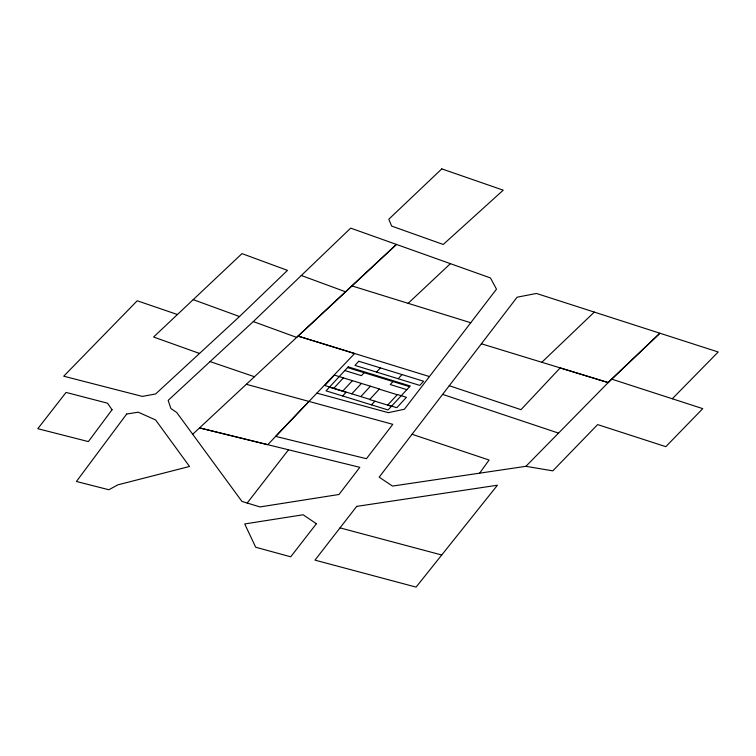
<?xml version="1.0" encoding="UTF-8"?>
<svg xmlns="http://www.w3.org/2000/svg" width="756" height="756" viewBox="0 0 756 756"><rect width="100%" height="100%" fill="white"/><g stroke="black" fill="none" stroke-linecap="round" stroke-linejoin="round"><path stroke-width="1.13" d="M479.635 473.171L489.075 460.026L412.039 434.275M672.282 398.771L718.2 351.994L536.458 293.46L517.123 297.193L379.172 477.149L392.477 486.07L525.902 466.32L552.797 470.856L597.646 424.598L665.819 446.664L702.759 408.637L611.613 379.106L525.902 466.32M316.887 393.139L388.357 412.672L404.394 409.232L496.494 289.179L490.455 277.934L350.68 228.123L253.307 321.574L168.163 400.387L170.903 408.533L176.706 412.455L241.939 501.426L247.184 503.033L288.518 449.773M333.802 388.272L343.413 377.877M342.808 391.05L352.419 380.655M342.648 395.964L346.05 392.298L329.436 387.176M364.165 372.699L361.425 375.666L344.821 370.544M351.805 393.819L361.415 383.434M376.554 372.065L380.4 367.907M360.81 396.598L370.421 386.203M371.451 404.847L374.853 401.171M392.969 381.572L390.228 384.539L406.832 389.661M398.157 378.728L402.003 374.57M387.63 405.112L397.42 394.528L406.426 397.306L396.815 407.701L387.809 404.923M308.977 401.436L275.675 436.392L366.443 458.703L392.789 424.333L246.324 384.294M177.433 314.524L137.223 300.775L63.721 376.204L142.364 396.418L155.641 393.952L239.51 316.537L287.478 270.383L241.996 253.619L153.591 337.015L199.537 353.449M541.835 362.275L594.301 312.086M449.272 385.721L520.988 409.667L560.187 367.907L608.183 382.593L659.903 333.235L611.613 379.106M408.145 303.326L450.396 263.664M192.695 434.275L396.427 244.443L296.654 337.403L253.307 321.574M340.03 527.877L441.74 554.998M247.184 503.033L259.998 506.926L338.99 494.481L359.828 467.321L199.537 427.896L267.766 444.689L354.64 353.515L298.072 336.089L429.446 376.573M481.392 343.782L608.183 382.593M347.562 367.577L409.582 386.694M379.247 389.17L397.25 394.717M369.807 399.376L324.806 385.503L334.417 375.108L379.417 388.981L369.627 399.565L391.457 406.293M351.927 285.9L470.742 322.736M442.638 394.386L558.542 433.112M210.073 361.595L254.46 376.724M193.215 299.641L239.51 316.537M301.247 275.467L345.605 291.816M112.058 409.752L88.367 441.589L37.8 428.699L66.055 392.421L107.532 403.203L112.058 409.752M126.696 414.005L76.413 481.487L108.855 489.746L117.889 484.832L189.52 466.471L155.641 419.986L138.291 412.2L126.696 414.005M316.395 523.728L290.71 556.813L255.698 547.24L244.708 523.955L303.118 514.76L316.395 523.728M356.719 506.378L314.978 560.13L416.084 587.11L497.439 485.22L356.719 506.378M348.214 366.868L326.044 390.852L388.055 409.969L410.234 385.985L348.214 366.868M358.798 361.255L354.951 365.413L419.76 385.39L423.606 381.232L358.798 361.255M441.797 168.89L388.811 219.212L391.665 226.091L443.243 244.471L503.241 190.172L441.797 168.89"/></g></svg>
